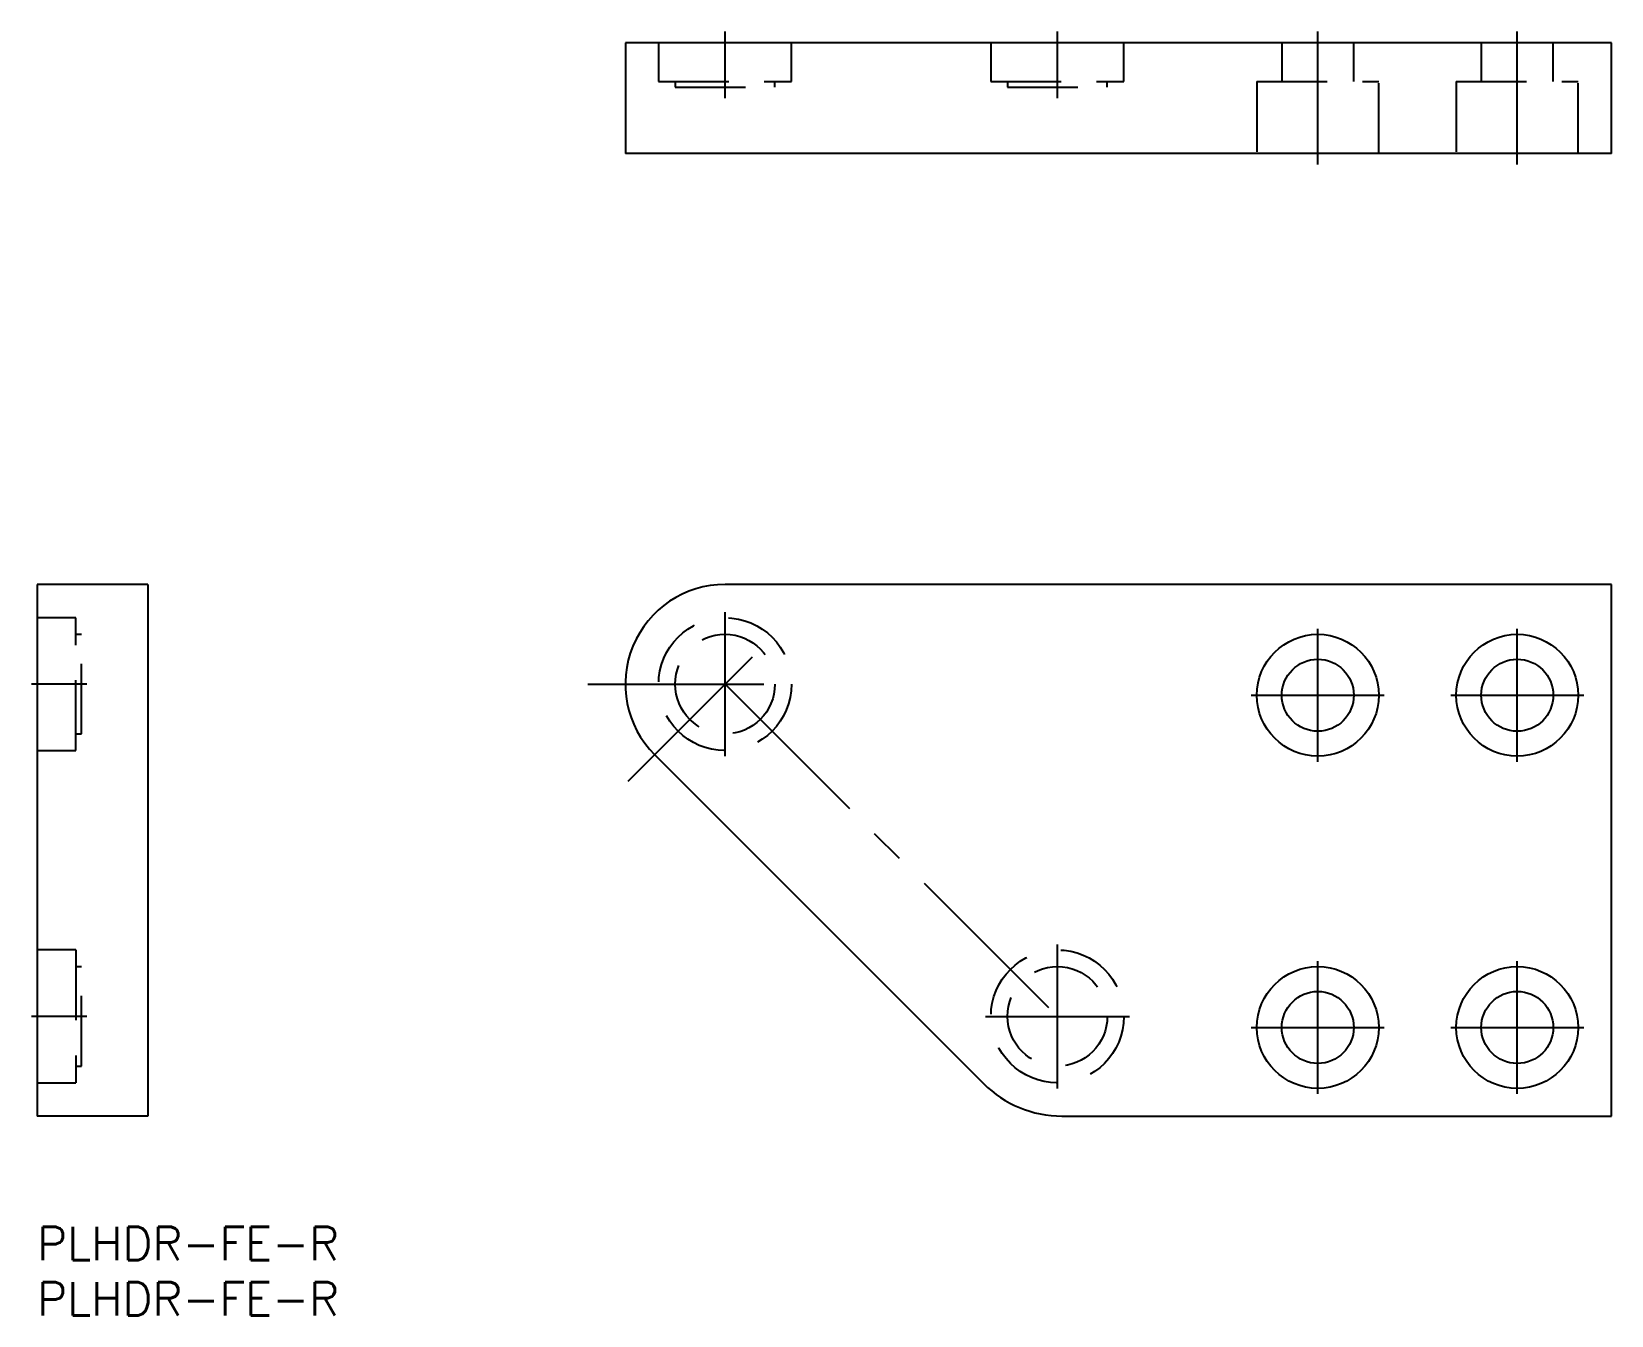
# Model space of a CAD drawing. Extents: x 0 to 142, y -8 to 108.
import ezdxf

# ---------------------------------------------------------------- set-up
doc = ezdxf.new("R2010")
doc.units = 0
doc.header["$LTSCALE"] = 0.5
doc.linetypes.add('CENTER', pattern=[50.8, 31.75, -6.35, 6.35, -6.35])
doc.linetypes.add('DASHED', pattern=[19.05, 12.7, -6.35])
for name, color, linetype in [('MSM_CENTER', 1, 'CENTER'), ('MSM_CONTINUOUS', 7, 'CONTINUOUS'), ('MSM_DASHED', 4, 'DASHED'), ('MSM_PART_NUMBER', 7, 'CONTINUOUS')]:
    doc.layers.add(name, color=color, linetype=linetype)
doc.styles.get("Standard").update_dxf_attribs({"font": 'txt.shx', "height": 3, "bigfont": 'bigfont.shx'})

msp = doc.modelspace()

# ---------------------------------------------------------------- linework, layer by layer
at = {"layer": 'MSM_CENTER'}
for p, q in [((62.09, 101.92), (62.09, 107.92)), ((92.09, 101.92), (92.09, 107.92)), ((115.59, 95.92), (115.59, 107.92)), ((133.59, 95.92), (133.59, 107.92)), ((62.09, 42.5), (62.09, 55.5)), ((53.33, 40.24), (66.69, 53.6)), ((115.59, 42), (115.59, 54)), ((133.59, 42), (133.59, 54)), ((4.5, 49), (-0.5, 49)), ((49.7, 49), (68.59, 49)), ((62.09, 49), (92.09, 19)), ((109.59, 48), (121.59, 48)), ((127.59, 48), (139.59, 48)), ((92.09, 12.5), (92.09, 25.5)), ((115.59, 12), (115.59, 24)), ((133.59, 12), (133.59, 24)), ((4.5, 19), (-0.5, 19)), ((85.59, 19), (98.59, 19)), ((109.59, 18), (121.59, 18)), ((127.59, 18), (139.59, 18))]:
    msp.add_line(p, q, dxfattribs=at)
at = {"layer": 'MSM_CONTINUOUS'}
for p, q in [((142.09, 106.92), (53.09, 106.92)), ((53.09, 106.92), (53.09, 96.92)), ((142.09, 96.92), (142.09, 106.92)), ((142.09, 96.92), (53.09, 96.92)), ((0, 58), (0, 10)), ((10, 58), (0, 58)), ((10, 58), (10, 10)), ((142.09, 58), (62.09, 58)), ((142.09, 10), (142.09, 58)), ((55.73, 42.64), (85.43, 12.93)), ((10, 10), (0, 10)), ((92.5, 10), (142.09, 10))]:
    msp.add_line(p, q, dxfattribs=at)
for centre, radius in [((115.59, 48), 5.5), ((133.59, 48), 5.5), ((115.59, 48), 3.25), ((133.59, 48), 3.25), ((115.59, 18), 5.5), ((133.59, 18), 5.5), ((115.59, 18), 3.25), ((133.59, 18), 3.25)]:
    msp.add_circle(centre, radius, dxfattribs=at)
for centre, radius, start, end in [((62.09, 49), 9, 90, 225), ((92.5, 20), 10, 225, 270)]:
    msp.add_arc(centre, radius, start, end, dxfattribs=at)
at = {"layer": 'MSM_DASHED'}
for p, q in [((56.09, 106.92), (56.09, 103.42)), ((68.09, 103.42), (68.09, 106.92)), ((86.09, 106.92), (86.09, 103.42)), ((98.09, 103.42), (98.09, 106.92)), ((112.34, 106.92), (112.34, 103.42)), ((118.84, 103.42), (118.84, 106.92)), ((130.34, 106.92), (130.34, 103.42)), ((136.84, 103.42), (136.84, 106.92)), ((56.09, 103.42), (68.09, 103.42)), ((57.59, 103.42), (57.59, 102.92)), ((57.59, 102.92), (66.59, 102.92)), ((66.59, 102.92), (66.59, 103.42)), ((86.09, 103.42), (98.09, 103.42)), ((87.59, 103.42), (87.59, 102.92)), ((87.59, 102.92), (96.59, 102.92)), ((96.59, 102.92), (96.59, 103.42)), ((110.09, 103.42), (121.09, 103.42)), ((110.09, 103.42), (110.09, 96.92)), ((121.09, 96.92), (121.09, 103.42)), ((128.09, 103.42), (139.09, 103.42)), ((128.09, 103.42), (128.09, 96.92)), ((139.09, 96.92), (139.09, 103.42)), ((3.5, 55), (0, 55)), ((3.5, 43), (3.5, 55)), ((3.5, 53.5), (4, 53.5)), ((4, 44.5), (4, 53.5)), ((3.5, 44.5), (4, 44.5)), ((0, 43), (3.5, 43)), ((3.5, 25), (0, 25)), ((3.5, 25), (3.5, 13)), ((3.5, 23.5), (4, 23.5)), ((4, 14.5), (4, 23.5)), ((3.5, 14.5), (4, 14.5)), ((0, 13), (3.5, 13))]:
    msp.add_line(p, q, dxfattribs=at)
for centre, radius in [((62.09, 49), 6), ((62.09, 49), 4.5), ((92.09, 19), 6), ((92.09, 19), 4.5)]:
    msp.add_circle(centre, radius, dxfattribs=at)

# ---------------------------------------------------------------- texts
at = {"layer": 'MSM_PART_NUMBER'}
for p in [(0, -3), (0, -8)]:
    msp.add_text('PLHDR-FE-R', height=3, dxfattribs=at).set_placement(p)

doc.saveas('drawing.dxf')
